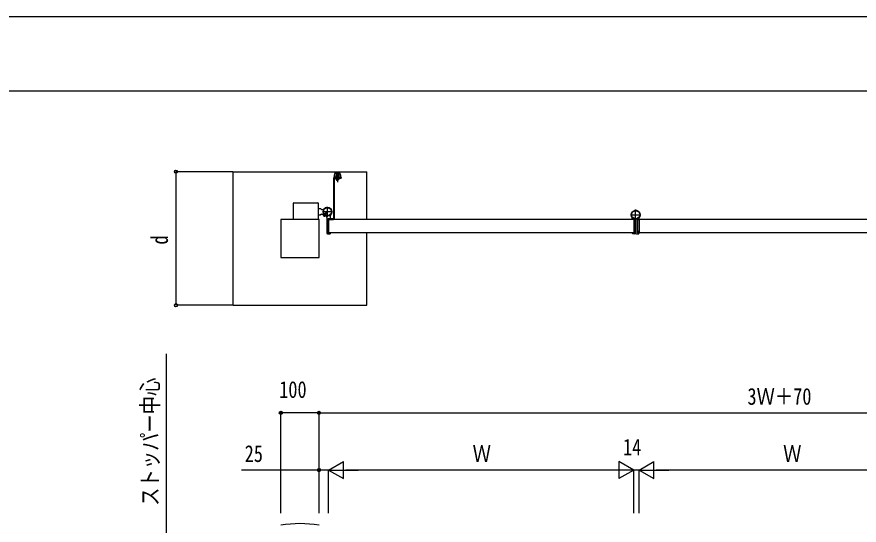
# Model space of a CAD drawing. Units: millimetres, scale not verified. Extents: x -4205 to 4205, y -2970 to 2970.
# Drawn here: x 160 to 2368, y 1637 to 2970 of the extents above; entities that cross this region are included whole.
import ezdxf
from ezdxf.enums import TextEntityAlignment as Align

# ---------------------------------------------------------------- set-up
doc = ezdxf.new("R2010")
doc.units = ezdxf.units.MM
doc.header["$LTSCALE"] = 12
for name, color, linetype in [('0-4_YKK_A1', 4, 'Continuous'), ('0-5_YKK_D', 6, 'Continuous'), ('0-6_YKK_ZWAK', 7, 'Continuous')]:
    doc.layers.add(name, color=color, linetype=linetype)
doc.styles.add('ＭＳ ゴシック', font='')
doc.styles.get('ＭＳ ゴシック').set_extended_font_data('MS Gothic')

msp = doc.modelspace()

# ---------------------------------------------------------------- linework, layer by layer
at = {"layer": '0-4_YKK_A1'}
for p, q in [((1077.02, 2439), (1077.02, 2564)), ((990.02, 2547), (990.02, 2441)), ((992.28, 2558.27), (991.02, 2549)), ((1009.02, 2549), (991.02, 2549)), ((992.02, 2549), (1010.02, 2549)), ((992.02, 2547), (1010.02, 2547)), ((992.02, 2547), (992.02, 2441)), ((994.27, 2560), (1005.77, 2560)), ((995.02, 2553), (1005.02, 2553)), ((996.52, 2560), (996.52, 2553)), ((998.02, 2553), (998.02, 2549)), ((998.68, 2543), (998.68, 2553)), ((1000.02, 2561.32), (1000.02, 2536.22)), ((1000.02, 2547), (1003.52, 2547)), ((1000.02, 2546.7), (1000.02, 2544.1)), ((1001.36, 2543), (1001.36, 2553)), ((1002.02, 2553), (1002.02, 2549)), ((1002.02, 2552.5), (1005.02, 2552.5)), ((1003.52, 2560), (1003.52, 2553)), ((1003.52, 2547), (1003.52, 2543.8)), ((1005.02, 2553), (1005.02, 2552.5)), ((1007.76, 2558.27), (1009.02, 2549)), ((1010.02, 2549), (1010.02, 2547)), ((884.02, 2480.5), (884.02, 2439)), ((886.02, 2482.5), (949.02, 2482.5)), ((951.02, 2439), (951.02, 2480.5)), ((951.02, 2467.5), (956.02, 2467.5)), ((958.52, 2465), (956.02, 2467.5)), ((958.52, 2453), (956.02, 2450.5)), ((958.52, 2465), (964.21, 2465)), ((958.52, 2453), (963.21, 2453)), ((987.02, 2459), (961.02, 2459)), ((962.47, 2447.45), (972.52, 2457.5)), ((965.7, 2452.58), (964.94, 2451.82)), ((965.3, 2453.11), (968.72, 2456.52)), ((969.18, 2456.06), (965.7, 2452.58)), ((971.08, 2454.16), (967.6, 2450.68)), ((971.54, 2453.7), (968.13, 2450.28)), ((968.72, 2456.52), (971.54, 2453.7)), ((974.02, 2446), (974.02, 2472)), ((1768.52, 2451), (1795.52, 2451)), ((1782.02, 2401.9), (1782.02, 2465.3)), ((951.02, 2450.5), (956.02, 2450.5)), ((967.6, 2450.68), (966.84, 2449.92)), ((972.02, 2444.06), (972.02, 2403.5)), ((975.02, 2404), (975.02, 2439)), ((977.02, 2441), (990.02, 2441)), ((977.02, 2439), (977.02, 2404)), ((977.02, 2404), (977.02, 2439)), ((977.02, 2439), (990.02, 2439)), ((977.32, 2439.3), (981.52, 2439.3)), ((982.02, 2439.8), (982.02, 2448.84)), ((1773.02, 2441.51), (1773.02, 2442.86)), ((1773.17, 2441.15), (1774.87, 2439.45)), ((1776.72, 2439.3), (1775.23, 2439.3)), ((1777.02, 2439), (1777.02, 2404)), ((1782.02, 2436.81), (1782.02, 2403.5)), ((1782.02, 2436.81), (1782.02, 2403.5)), ((1782.02, 2435.5), (1782.02, 2427.5)), ((1787.02, 2439), (1787.02, 2404)), ((1787.02, 2404), (1787.02, 2439)), ((1787.32, 2439.3), (1788.81, 2439.3)), ((1790.87, 2441.15), (1789.17, 2439.45)), ((1791.02, 2441.5), (1791.02, 2442.86)), ((1782.02, 2407.5), (1782.02, 2415.5)), ((1782.02, 2407.5), (1782.02, 2415.5)), ((1782.02, 2415.41), (1782.02, 2407.41)), ((974.02, 2401.5), (981.02, 2401.5)), ((975.02, 2406), (977.02, 2406)), ((977.02, 2404), (975.02, 2404)), ((977.32, 2403.7), (981.52, 2403.7)), ((982.02, 2403.2), (982.02, 2402.5)), ((1773.02, 2403.2), (1773.02, 2402.5)), ((1776.72, 2403.7), (1773.52, 2403.7)), ((1780.02, 2401.5), (1774.02, 2401.5)), ((1784.02, 2401.5), (1790.02, 2401.5)), ((1787.32, 2403.7), (1790.52, 2403.7)), ((1791.02, 2403.2), (1791.02, 2402.5))]:
    msp.add_line(p, q, dxfattribs=at)
for points in [[(727.02, 2214), (727.02, 2564), (1077.02, 2564)], [(995.02, 2553), (995.02, 2552.5), (998.02, 2552.5)], [(998.02, 2553), (996.52, 2553), (996.9, 2554.41)], [(1003.52, 2543.8), (996.52, 2543.8), (996.52, 2547), (1000.02, 2547)], [(997.92, 2555.35), (998.87, 2553.4), (1000.02, 2552.79)], [(1002.12, 2555.35), (1001.17, 2553.4), (1000.02, 2552.79)], [(1002.02, 2553), (1003.52, 2553), (1003.14, 2554.41)], [(964.47, 2452.28), (963.41, 2453.34), (962.68, 2452.08)], [(962.74, 2450.69), (964.79, 2451.4), (966.03, 2451.01)], [(968.13, 2450.28), (967.3, 2449.45), (964.47, 2452.28), (965.3, 2453.11)], [(965.71, 2447.72), (966.42, 2449.77), (966.03, 2451.01)], [(967.3, 2449.45), (968.36, 2448.39), (967.1, 2447.66)], [(1777.02, 2439), (1777.02, 2404), (977.02, 2404)], [(1777.02, 2439), (977.02, 2439), (977.02, 2404)], [(1787.02, 2404), (1787.02, 2439), (1787.02, 2404)], [(1787.02, 2439), (1791.02, 2439), (1791.02, 2433.75)], [(2591.02, 2439), (2591.02, 2404), (1791.02, 2404)], [(2591.02, 2439), (1791.02, 2439), (1791.02, 2404)], [(1787.02, 2404), (1791.02, 2404), (1791.02, 2409.25)], [(727.02, 2214), (1077.02, 2214), (1077.02, 2404)]]:
    msp.add_lwpolyline(points, dxfattribs=at)
for points in [[(1002.02, 2543), (998.02, 2543), (998.02, 2553), (1002.02, 2553)], [(852.02, 2339), (952.02, 2339), (952.02, 2439), (852.02, 2439)]]:
    msp.add_lwpolyline(points, close=True, dxfattribs=at)
for centre, radius in [((974.02, 2459), 11.5), ((974.02, 2459), 10.35), ((1782.02, 2451), 11.5), ((1782.02, 2451), 10.5)]:
    msp.add_circle(centre, radius, dxfattribs=at)
for centre, radius, start, end in [((992.02, 2547), 2, 90, 180), ((994.27, 2558), 2, 90, 172.23483), ((998.27, 2541.8), 5.2, 70.34714, 109.65286), ((998.27, 2549), 5.2, 250.34714, 289.65286), ((996.56, 2543.3), 0.5, 8.21321, 90), ((998.15, 2554.07), 1.3, 104.0353, 165), ((1000.02, 2543.8), 3, 188.21321, 351.78679), ((1000.02, 2546.6), 9, 75.9647, 104.0353), ((1001.77, 2541.8), 5.2, 70.34714, 109.65286), ((1001.77, 2549), 5.2, 250.34714, 289.65286), ((1001.89, 2554.07), 1.3, 15, 75.9647), ((1003.48, 2543.3), 0.5, 90, 171.78679), ((1005.77, 2558), 2, 7.76517, 90), ((886.02, 2480.5), 2, 90, 180), ((949.02, 2480.5), 2, 360, 90), ((963.81, 2451.43), 1.3, 150, 210.9647), ((974.02, 2459), 11.5, 321.98772, 244.89722), ((987.02, 2448.84), 5, 141.98772, 180), ((1782.02, 2451), 11.5, 325.85158, 258.05939), ((970.41, 2455.39), 9, 210.9647, 239.0353), ((966.45, 2448.79), 1.3, 239.0353, 300), ((967.02, 2444.06), 5, 0.00002, 64.89722), ((977.02, 2439), 2, 90, 180), ((977.32, 2439), 0.3, 90, 180), ((981.52, 2439.8), 0.5, 270, 360), ((990.02, 2441), 2, 270, 0), ((1770.02, 2442.86), 3, 0, 34.14842), ((1773.52, 2441.51), 0.5, 180, 225), ((1775.23, 2439.8), 0.5, 225, 270), ((1776.72, 2439), 0.3, 0, 90), ((1785.02, 2436.81), 3, 101.94061, 179.99997), ((1787.32, 2439), 0.3, 90, 180), ((1788.81, 2439.8), 0.5, 269.99994, 314.99994), ((1790.52, 2441.51), 0.5, 314.99994, 359.99994), ((1794.02, 2442.86), 3, 145.85158, 180), ((974.02, 2403.5), 2, 180, 270), ((977.32, 2404), 0.3, 180, 270), ((981.02, 2402.5), 1, 270, 360), ((981.52, 2403.2), 0.5, 360, 90), ((1773.52, 2403.2), 0.5, 90, 180), ((1774.02, 2402.5), 1, 180, 270), ((1776.72, 2404), 0.3, 270, 0), ((1780.02, 2403.5), 2, 270, 0), ((1784.02, 2403.5), 2, 180, 270), ((1787.32, 2404), 0.3, 180, 270), ((1790.02, 2402.5), 1, 270, 0), ((1790.52, 2403.2), 0.5, 0, 90), ((902.02, 1321.23), 320, 80.9989, 99.0011)]:
    msp.add_arc(centre, radius, start, end, dxfattribs=at)
at = {"layer": '0-5_YKK_D'}
for p, q in [((726.02, 2564), (576.02, 2564)), ((577.02, 2564), (577.02, 2214)), ((726.02, 2214), (576.02, 2214)), ((852.02, 1668.85), (852.02, 1932.73)), ((952.02, 1931.73), (852.02, 1931.73)), ((952.02, 1668.85), (952.02, 1932.73)), ((952.02, 1668.85), (952.02, 1932.73)), ((952.02, 1931.73), (3422.02, 1931.73)), ((977.02, 1781.73), (1015.99, 1804.23)), ((1015.99, 1759.23), (1015.99, 1804.23)), ((1777.02, 1781.73), (1738.05, 1804.23)), ((1738.05, 1804.23), (1738.05, 1759.23)), ((1791.02, 1781.73), (1829.99, 1804.23)), ((1829.99, 1759.23), (1829.99, 1804.23)), ((952.02, 1668.85), (952.02, 1782.73)), ((977.02, 1668.85), (977.02, 1782.73)), ((977.02, 1668.85), (977.02, 1782.73)), ((977.02, 1781.73), (1015.99, 1759.23)), ((977.02, 1781.73), (1054.96, 1781.73)), ((1732.02, 1781.73), (1022.02, 1781.73)), ((1777.02, 1781.73), (1699.08, 1781.73)), ((1777.02, 1781.73), (1738.05, 1759.23)), ((1777.02, 1781.73), (1760.02, 1781.73)), ((1777.02, 1668.85), (1777.02, 1782.73)), ((1777.02, 1668.85), (1777.02, 1782.73)), ((1791.02, 1781.73), (1777.02, 1781.73)), ((1791.02, 1668.85), (1791.02, 1782.73)), ((1791.02, 1668.85), (1791.02, 1782.73)), ((1791.02, 1781.73), (1808.02, 1781.73)), ((1791.02, 1781.73), (1829.99, 1759.23)), ((1791.02, 1781.73), (1868.96, 1781.73)), ((2546.02, 1781.73), (1836.02, 1781.73))]:
    msp.add_line(p, q, dxfattribs=at)
for points in [[(552.02, 1495.6), (552.02, 1611.73), (552.02, 2086.36)], [(977.02, 1781.73), (952.02, 1781.73), (749.1, 1781.73)]]:
    msp.add_lwpolyline(points, dxfattribs=at)
for centre in [(577.02, 2564), (577.02, 2214), (852.02, 1931.73), (952.02, 1931.73), (952.02, 1931.73), (952.02, 1781.73)]:
    msp.add_circle(centre, 4.25, dxfattribs=at)
at = {"layer": '0-6_YKK_ZWAK'}
msp.add_line((3895.02, 2775), (-3904.98, 2775), dxfattribs=at)
msp.add_lwpolyline([(-4205, -2970), (4205, -2970), (4205, 2970), (-4205, 2970)], close=True, dxfattribs=at)

# ---------------------------------------------------------------- texts
at = {"layer": '0-5_YKK_D', "style": 'ＭＳ ゴシック', "width": 0.8}
for s, p in [('d', (569.02, 2373)), ('ストッパー中心', (544.02, 1687.96))]:
    msp.add_text(s, height=43.99, rotation=90, dxfattribs=at).set_placement(p, align=Align.BOTTOM_LEFT)
for s, p in [('100', (847.62, 1957.73)), ('3Ｗ＋70', (2075.02, 1939.73)), ('14', (1748.82, 1806.73)), ('25', (757.1, 1789.73)), ('Ｗ', (1354.62, 1789.73)), ('Ｗ', (2168.62, 1789.73))]:
    msp.add_text(s, height=43.99, dxfattribs=at).set_placement(p, align=Align.BOTTOM_LEFT)

doc.saveas('drawing.dxf')
